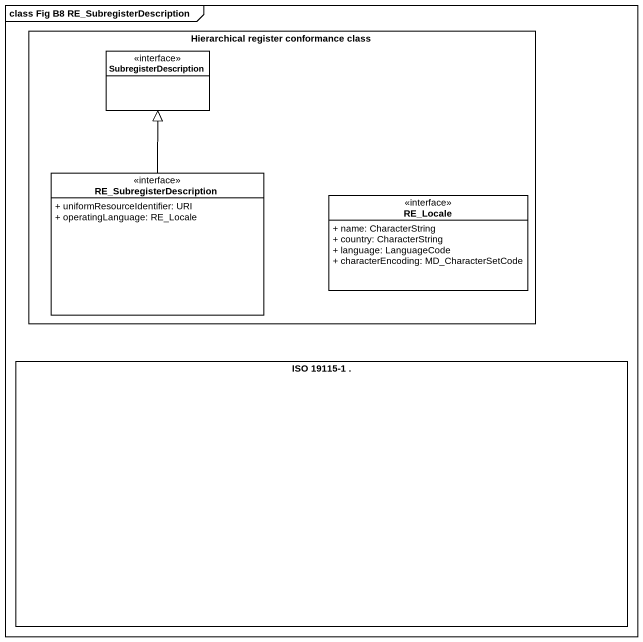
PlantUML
@startuml
mainframe class Fig B8 RE_SubregisterDescription
allowmixing
hide circle
hide empty members
skinparam classAttributeIconSize 0
rectangle "Hierarchical register conformance class" as Hierarchical_register {
  class SubregisterDescription <<interface>> #FFFFFF
  class RE_SubregisterDescription <<interface>> #FFFFFF {
    + uniformResourceIdentifier: URI
    + operatingLanguage: RE_Locale
  }
  class RE_Locale <<interface>> #FFFFFF {
    + name: CharacterString
    + country: CharacterString
    + language: LanguageCode
    + characterEncoding: MD_CharacterSetCode
  }
}
rectangle "ISO 19115-1 ." as ISO_19115_1
RE_SubregisterDescription -up-|> SubregisterDescription
@enduml
